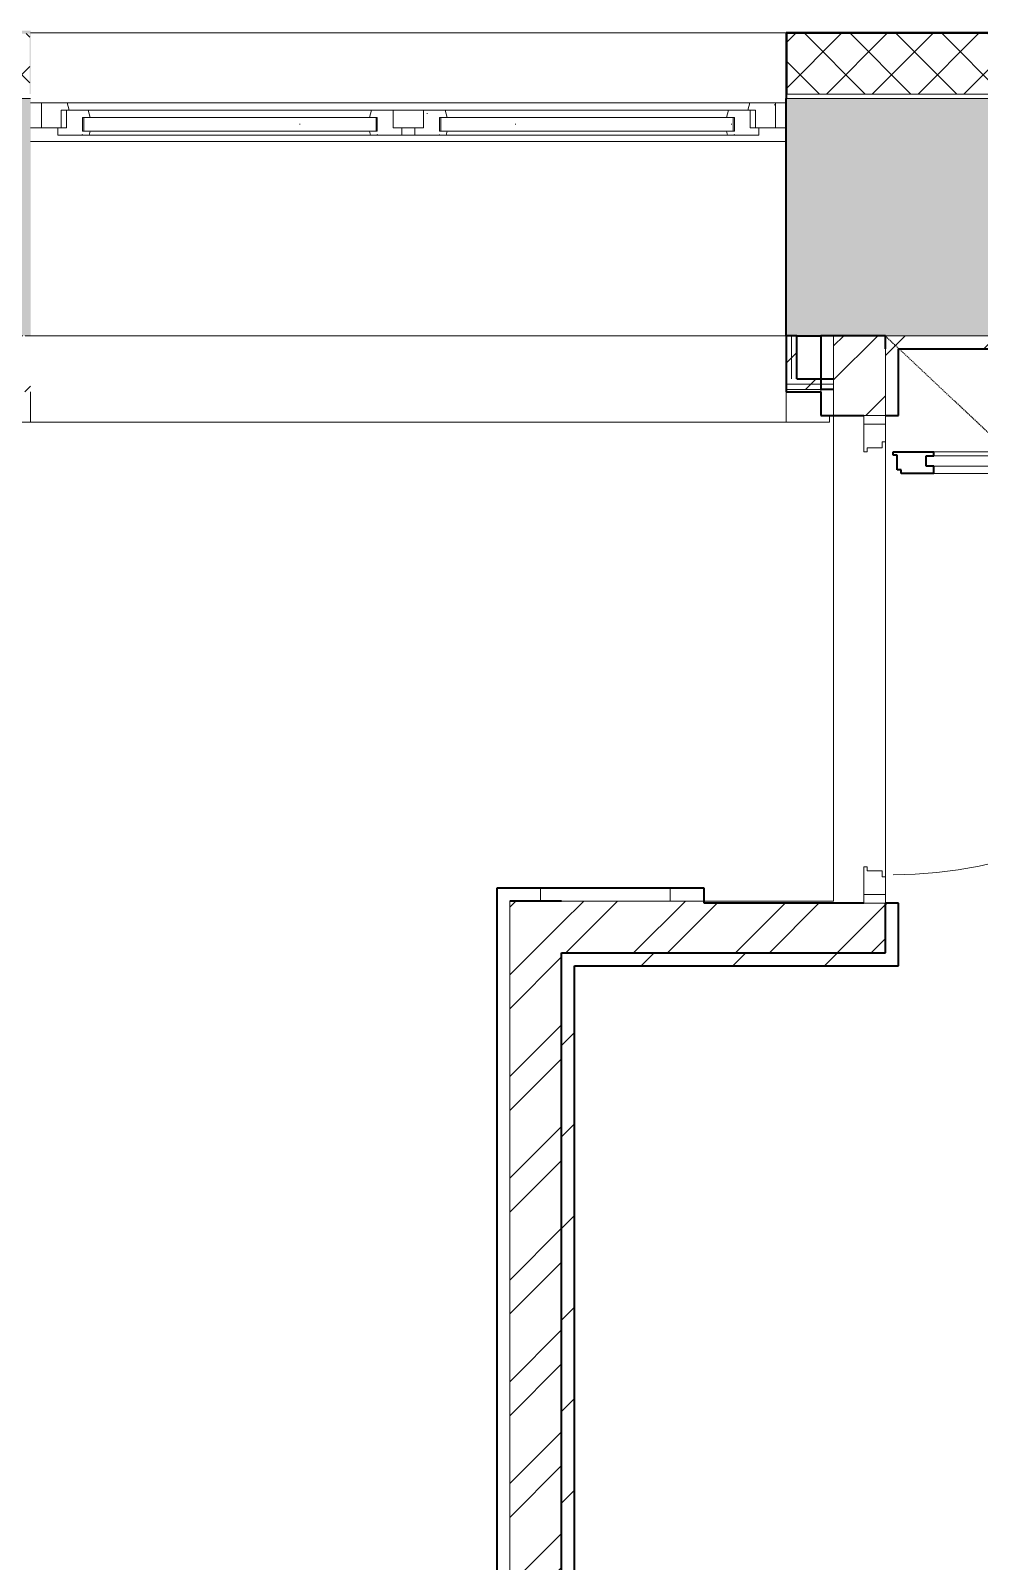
# Model space of a CAD drawing. Header units: millimetres. Extents: x -215207 to 92095, y -30385 to 123050.
# Drawn here: x 61219 to 63417, y 23920 to 27467 of the extents above; entities that cross this region are included whole.
import ezdxf

# ---------------------------------------------------------------- set-up
doc = ezdxf.new("R2010")
doc.units = ezdxf.units.MM
doc.linetypes.add('ADSK_Линия сетки', pattern=[25, 20, -2.5, 0, -2.5])
doc.linetypes.add('ADSK_Сверху', pattern=[4.5, 3, -1.5])
for name, color, linetype, lineweight in [('_ Окна', 7, 'Continuous', 9), ('Двери', 7, 'Continuous', 9), ('Линии', 7, 'Continuous', 9), ('Ограждение', 7, 'Continuous', 9), ('Окна', 7, 'Continuous', 9), ('Оси', 7, 'Continuous', 9), ('Стены внутренние', 7, 'Continuous', 20), ('Стены наружные', 7, 'Continuous', 20), ('Стены штриховка', 7, 'Continuous', 9)]:
    doc.layers.add(name, color=color, linetype=linetype, lineweight=lineweight)
doc.layers.add('Двери открывание', color=7, linetype='Continuous', lineweight=9, true_color=0xc0c0c0)
pattern_1 = [(0, (-19759, -27000.27), (500, 500), [1.676, -498.324]), (0, (-19989, -26980.27), (500, 500), [1.676, -498.324]), (0, (-19984, -26900.27), (500, 500), [5, -495]), (0, (-19859, -26920.27), (500, 500), [1.676, -498.324]), (0, (-19629, -26850.27), (500, 500), [1.676, -498.324]), (0, (-19934, -26785.27), (500, 500), [1.676, -498.324]), (0, (-20039, -26770.27), (500, 500), [1.676, -498.324]), (0, (-19934, -26855.27), (500, 500), [1.676, -498.324]), (0, (-19879, -26825.27), (500, 500), [1.676, -498.324]), (0, (-19924, -27010.27), (500, 500), [1.676, -498.324]), (0, (-19844, -26980.27), (500, 500), [1.676, -498.324]), (0, (-19749, -26770.27), (500, 500), [1.676, -498.324]), (0, (-19669, -26715.27), (500, 500), [1.676, -498.324]), (0, (-19924, -26635.27), (500, 500), [1.676, -498.324]), (0, (-19864, -26725.27), (500, 500), [1.676, -498.324]), (0, (-19734, -26655.27), (500, 500), [1.676, -498.324]), (0, (-19679, -26940.27), (500, 500), [5, -495]), (0, (-19659, -26875.27), (500, 500), [1.676, -498.324]), (0, (-19744, -26925.27), (500, 500), [1.676, -498.324]), (0, (-19619, -26655.27), (500, 500), [1.676, -498.324]), (0, (-19694, -26795.27), (500, 500), [1.676, -498.324]), (0, (-19719, -26860.27), (500, 500), [1.676, -498.324]), (0, (-19789, -26895.27), (500, 500), [1.676, -498.324]), (0, (-19909, -26700.27), (500, 500), [1.676, -498.324]), (0, (-19969, -26710.27), (500, 500), [1.676, -498.324]), (0, (-20054, -26625.27), (500, 500), [1.676, -498.324]), (0, (-19799, -26630.27), (500, 500), [1.676, -498.324]), (0, (-19814, -26710.27), (500, 500), [1.676, -498.324]), (0, (-19799, -26800.27), (500, 500), [1.676, -498.324]), (0, (-19999, -26855.27), (500, 500), [1.676, -498.324]), (0, (-20044, -26925.27), (500, 500), [1.676, -498.324]), (0, (-20054, -27000.27), (500, 500), [1.676, -498.324]), (0, (-19659, -26750.27), (500, 500), [1.676, -498.324]), (0, (-19619, -26590.27), (500, 500), [1.676, -498.324]), (0, (-19729, -26575.27), (500, 500), [1.676, -498.324]), (0, (-19789, -26600.27), (500, 500), [1.676, -498.324]), (0, (-19974, -26585.27), (500, 500), [1.676, -498.324]), (0, (-20059, -26705.27), (500, 500), [1.676, -498.324]), (0, (-19994, -26660.27), (500, 500), [1.676, -498.324]), (45, (-19934.02, -26920.27), (0, 500.001), [7.071, -700.035]), (26.565, (-19929.02, -26915.27), (500, 499.9996), [11.18, -1106.853]), (26.565, (-19919.02, -26910.27), (500, 499.9996), [11.18, -1106.853]), (0, (-19909, -26905.27), (500, 500), [10, -490]), (296.565, (-19899.02, -26905.27), (499.9996, -500), [11.18, -1106.853]), (270, (-19894, -26915.27), (500, -500), [5, -495]), (213.69, (-19894.02, -26920.27), (-500.0004, -499.99923), [18.028, -1784.748]), (225, (-19909.02, -26930.27), (-0.0007, -500), [7.071, -700.036]), (153.435, (-19914.02, -26935.27), (-499.9996, -0.0009), [11.18, -1106.853]), (135, (-19924.02, -26930.27), (-500.001, 6e-14), [7.071, -700.036]), (135, (-19929.02, -26925.27), (-500.001, 6e-14), [7.071, -700.036]), (270, (-19689, -26970.27), (500, -500), [10, -490]), (45, (-19719.02, -26980.27), (0, 500.001), [7.071, -700.035]), (225, (-19689.02, -26985.27), (-0.0007, -500), [14.142, -692.965]), (180, (-19709, -27000.27), (-500, -500), [10, -490]), (90, (-19724, -26995.27), (-500, 500), [5, -495]), (135, (-19719.02, -27000.27), (-500.001, 6e-14), [7.071, -700.036]), (63.435, (-19724.02, -26990.27), (-0.0009, 499.9996), [11.18, -1106.853]), (206.565, (-19699.02, -26995.27), (-500.0009, -500), [11.18, -1106.853]), (270, (-19689, -26980.27), (500, -500), [5, -495]), (0, (-19699, -26970.27), (500, 500), [10, -490]), (18.435, (-19714.02, -26975.27), (999.99934, 500.00095), [15.812, -1565.328]), (296.565, (-19729.02, -26670.27), (499.9996, -500), [11.18, -1106.853]), (45, (-19759.02, -26680.27), (0, 500.001), [7.071, -700.035]), (225, (-19729.02, -26685.27), (-0.0007, -500), [14.142, -692.965]), (153.435, (-19749.02, -26700.27), (-499.9996, -0.0009), [11.18, -1106.853]), (90, (-19764, -26695.27), (-500, 500), [5, -495]), (180, (-19759, -26695.27), (-500, -500), [5, -495]), (63.435, (-19764.02, -26690.27), (-0.0009, 499.9996), [11.18, -1106.853]), (206.565, (-19739.02, -26695.27), (-500.0009, -500), [11.18, -1106.853]), (225, (-19724.02, -26680.27), (-0.0007, -500), [7.071, -700.036]), (0, (-19739, -26670.27), (500, 500), [10, -490]), (18.435, (-19754.02, -26675.27), (999.99934, 500.00095), [15.812, -1565.328]), (315, (-19959.02, -26595.27), (499.9994, 0), [7.071, -700.035]), (45, (-19984.02, -26605.27), (0, 500.001), [7.071, -700.035]), (225, (-19954.02, -26610.27), (-0.0007, -500), [14.142, -692.965]), (180, (-19974, -26620.27), (-500, -500), [10, -490]), (90, (-19989, -26615.27), (-500, 500), [5, -495]), (135, (-19984.02, -26620.27), (-500.001, 6e-14), [7.071, -700.036]), (45, (-19989.02, -26610.27), (0, 500.001), [7.071, -700.035]), (180, (-19964, -26620.27), (-500, -500), [10, -490]), (270, (-19954, -26600.27), (500, -500), [10, -490]), (0, (-19969, -26595.27), (500, 500), [10, -490]), (26.565, (-19979.02, -26600.27), (500, 499.9996), [11.18, -1106.853])]
pattern_2 = [(0, (-19759, -27000.27), (500, 500), [1.676, -498.324]), (0, (-19989, -26980.27), (500, 500), [1.676, -498.324]), (0, (-19984, -26900.27), (500, 500), [5, -495]), (0, (-19859, -26920.27), (500, 500), [1.676, -498.324]), (0, (-19629, -26850.27), (500, 500), [1.676, -498.324]), (0, (-19934, -26785.27), (500, 500), [1.676, -498.324]), (0, (-20039, -26770.27), (500, 500), [1.676, -498.324]), (0, (-19934, -26855.27), (500, 500), [1.676, -498.324]), (0, (-19879, -26825.27), (500, 500), [1.676, -498.324]), (0, (-19924, -27010.27), (500, 500), [1.676, -498.324]), (0, (-19844, -26980.27), (500, 500), [1.676, -498.324]), (0, (-19749, -26770.27), (500, 500), [1.676, -498.324]), (0, (-19669, -26715.27), (500, 500), [1.676, -498.324]), (0, (-19924, -26635.27), (500, 500), [1.676, -498.324]), (0, (-19864, -26725.27), (500, 500), [1.676, -498.324]), (0, (-19734, -26655.27), (500, 500), [1.676, -498.324]), (0, (-19679, -26940.27), (500, 500), [5, -495]), (0, (-19659, -26875.27), (500, 500), [1.676, -498.324]), (0, (-19744, -26925.27), (500, 500), [1.676, -498.324]), (0, (-19619, -26655.27), (500, 500), [1.676, -498.324]), (0, (-19694, -26795.27), (500, 500), [1.676, -498.324]), (0, (-19719, -26860.27), (500, 500), [1.676, -498.324]), (0, (-19789, -26895.27), (500, 500), [1.676, -498.324]), (0, (-19909, -26700.27), (500, 500), [1.676, -498.324]), (0, (-19969, -26710.27), (500, 500), [1.676, -498.324]), (0, (-20054, -26625.27), (500, 500), [1.676, -498.324]), (0, (-19799, -26630.27), (500, 500), [1.676, -498.324]), (0, (-19814, -26710.27), (500, 500), [1.676, -498.324]), (0, (-19799, -26800.27), (500, 500), [1.676, -498.324]), (0, (-19999, -26855.27), (500, 500), [1.676, -498.324]), (0, (-20044, -26925.27), (500, 500), [1.676, -498.324]), (0, (-20054, -27000.27), (500, 500), [1.676, -498.324]), (0, (-19659, -26750.27), (500, 500), [1.676, -498.324]), (0, (-19619, -26590.27), (500, 500), [1.676, -498.324]), (0, (-19729, -26575.27), (500, 500), [1.676, -498.324]), (0, (-19789, -26600.27), (500, 500), [1.676, -498.324]), (0, (-19974, -26585.27), (500, 500), [1.676, -498.324]), (0, (-20059, -26705.27), (500, 500), [1.676, -498.324]), (0, (-19994, -26660.27), (500, 500), [1.676, -498.324]), (45, (-19934.02, -26920.27), (0, 500.001), [7.071, -700.035]), (26.565, (-19929.02, -26915.27), (500.0009, 500), [11.18, -1106.853]), (26.565, (-19919.02, -26910.27), (500, 499.9996), [11.18, -1106.853]), (0, (-19909, -26905.27), (500, 500), [10, -490]), (296.565, (-19899.02, -26905.27), (499.9996, -500), [11.18, -1106.853]), (270, (-19894, -26915.27), (500, -500), [5, -495]), (213.69, (-19894.02, -26920.27), (-500.0004, -499.99923), [18.028, -1784.748]), (225, (-19909.02, -26930.27), (6e-14, -500.001), [7.071, -700.035]), (153.435, (-19914.02, -26935.27), (-499.9996, -0.0009), [11.18, -1106.853]), (135, (-19924.02, -26930.27), (-500.001, 6e-14), [7.071, -700.036]), (135, (-19929.02, -26925.27), (-499.9994, 6e-14), [7.071, -700.035]), (270, (-19689, -26970.27), (500, -500), [10, -490]), (45, (-19719.02, -26980.27), (0.0007, 500), [7.071, -700.036]), (225, (-19689.02, -26985.27), (6e-14, -500.001), [14.142, -692.965]), (180, (-19709, -27000.27), (-500, -500), [10, -490]), (90, (-19724, -26995.27), (-500, 500), [5, -495]), (135, (-19719.02, -27000.27), (-499.9994, 6e-14), [7.071, -700.035]), (63.435, (-19724.02, -26990.27), (-0.0009, 499.9996), [11.18, -1106.853]), (206.565, (-19699.02, -26995.27), (-500, -499.9996), [11.18, -1106.853]), (270, (-19689, -26980.27), (500, -500), [5, -495]), (0, (-19699, -26970.27), (500, 500), [10, -490]), (18.435, (-19714.02, -26975.27), (999.99934, 500.00095), [15.812, -1565.328]), (296.565, (-19729.02, -26670.27), (499.9996, -500), [11.18, -1106.853]), (45, (-19759.02, -26680.27), (0.0007, 500), [7.071, -700.036]), (225, (-19729.02, -26685.27), (-0.0007, -500), [14.142, -692.965]), (153.435, (-19749.02, -26700.27), (-499.9996, -0.0009), [11.18, -1106.853]), (90, (-19764, -26695.27), (-500, 500), [5, -495]), (180, (-19759, -26695.27), (-500, -500), [5, -495]), (63.435, (-19764.02, -26690.27), (-0.0009, 499.9996), [11.18, -1106.853]), (206.565, (-19739.02, -26695.27), (-500, -499.9996), [11.18, -1106.853]), (225, (-19724.02, -26680.27), (-0.0007, -500), [7.071, -700.036]), (0, (-19739, -26670.27), (500, 500), [10, -490]), (18.435, (-19754.02, -26675.27), (999.99934, 500.00095), [15.812, -1565.328]), (315, (-19959.02, -26595.27), (499.9994, 0), [7.071, -700.035]), (45, (-19984.02, -26605.27), (0, 500.001), [7.071, -700.035]), (225, (-19954.02, -26610.27), (-0.0007, -500), [14.142, -692.965]), (180, (-19974, -26620.27), (-500, -500), [10, -490]), (90, (-19989, -26615.27), (-500, 500), [5, -495]), (135, (-19984.02, -26620.27), (-500.001, 6e-14), [7.071, -700.036]), (45, (-19989.02, -26610.27), (0, 500.001), [7.071, -700.035]), (180, (-19964, -26620.27), (-500, -500), [10, -490]), (270, (-19954, -26600.27), (500, -500), [10, -490]), (0, (-19969, -26595.27), (500, 500), [10, -490]), (26.565, (-19979.02, -26600.27), (500, 499.9996), [11.18, -1106.853])]
pattern_3 = [(0, (42000, 8e-11), (203.2, 50.8), [16.764, -135.636, 16.764, -135.636, -812.8]), (0, (42000, 8e-11), (203.2, 50.8), [-304.8, 16.764, -288.036, 16.764, -135.636, -355.6]), (0, (42000, 8e-11), (203.2, 50.8), [-762, 16.764, -84.836, 16.764, -237.236]), (120, (42076.2, 25.4), (-145.59409, 150.57636), [16.764, -135.636, 16.764, -135.636, -812.8]), (120, (42076.2, 25.4), (-145.59409, 150.57636), [-304.8, 16.764, -288.036, 16.764, -135.636, -355.6]), (120, (42076.2, 25.4), (-145.59409, 150.57636), [-762, 16.764, -84.836, 16.764, -237.236]), (240, (42101.6, 127), (-57.60591, -201.37636), [16.764, -135.636, 16.764, -135.636, -812.8]), (240, (42101.6, 127), (-57.60591, -201.37636), [-304.8, 16.764, -288.036, 16.764, -135.636, -355.6]), (240, (42101.6, 127), (-57.60591, -201.37636), [-762, 16.764, -84.836, 16.764, -237.236])]
pattern_4 = [(45, (42000, 8e-11), (-117.8655, 117.8655), []), (45, (42078.58, 8e-11), (-117.8655, 117.8655), [])]
pattern_5 = [(45, (42000, 8e-11), (-106.066, 106.066), [])]
pattern_6 = [(45, (42000, 8e-11), (-53.03301, 53.03301), [])]

# ---------------------------------------------------------------- blocks, each defined once
blk = doc.blocks.new('BIMLIB_Окно_Двустворчатое_VEKA_СФрамугойСнизу_ГОСТ30674_без линий - Ж_ОК-5_2220х1750-V1-План 1 этажа _Пищеблок_ - Привязка мокрых точек')
at = {"layer": 'Окна', "true_color": 0xc0c0c0}
h = blk.add_hatch(dxfattribs=at)
h.set_pattern_fill('FP_5', color=9, style=0, pattern_type=2)
h.set_pattern_definition([(0, (-19759, -27000.27), (500, 500), [1.676, -498.324]), (0, (-19989, -26980.27), (500, 500), [1.676, -498.324]), (0, (-19984, -26900.27), (500, 500), [5, -495]), (0, (-19859, -26920.27), (500, 500), [1.676, -498.324]), (0, (-19629, -26850.27), (500, 500), [1.676, -498.324]), (0, (-19934, -26785.27), (500, 500), [1.676, -498.324]), (0, (-20039, -26770.27), (500, 500), [1.676, -498.324]), (0, (-19934, -26855.27), (500, 500), [1.676, -498.324]), (0, (-19879, -26825.27), (500, 500), [1.676, -498.324]), (0, (-19924, -27010.27), (500, 500), [1.676, -498.324]), (0, (-19844, -26980.27), (500, 500), [1.676, -498.324]), (0, (-19749, -26770.27), (500, 500), [1.676, -498.324]), (0, (-19669, -26715.27), (500, 500), [1.676, -498.324]), (0, (-19924, -26635.27), (500, 500), [1.676, -498.324]), (0, (-19864, -26725.27), (500, 500), [1.676, -498.324]), (0, (-19734, -26655.27), (500, 500), [1.676, -498.324]), (0, (-19679, -26940.27), (500, 500), [5, -495]), (0, (-19659, -26875.27), (500, 500), [1.676, -498.324]), (0, (-19744, -26925.27), (500, 500), [1.676, -498.324]), (0, (-19619, -26655.27), (500, 500), [1.676, -498.324]), (0, (-19694, -26795.27), (500, 500), [1.676, -498.324]), (0, (-19719, -26860.27), (500, 500), [1.676, -498.324]), (0, (-19789, -26895.27), (500, 500), [1.676, -498.324]), (0, (-19909, -26700.27), (500, 500), [1.676, -498.324]), (0, (-19969, -26710.27), (500, 500), [1.676, -498.324]), (0, (-20054, -26625.27), (500, 500), [1.676, -498.324]), (0, (-19799, -26630.27), (500, 500), [1.676, -498.324]), (0, (-19814, -26710.27), (500, 500), [1.676, -498.324]), (0, (-19799, -26800.27), (500, 500), [1.676, -498.324]), (0, (-19999, -26855.27), (500, 500), [1.676, -498.324]), (0, (-20044, -26925.27), (500, 500), [1.676, -498.324]), (0, (-20054, -27000.27), (500, 500), [1.676, -498.324]), (0, (-19659, -26750.27), (500, 500), [1.676, -498.324]), (0, (-19619, -26590.27), (500, 500), [1.676, -498.324]), (0, (-19729, -26575.27), (500, 500), [1.676, -498.324]), (0, (-19789, -26600.27), (500, 500), [1.676, -498.324]), (0, (-19974, -26585.27), (500, 500), [1.676, -498.324]), (0, (-20059, -26705.27), (500, 500), [1.676, -498.324]), (0, (-19994, -26660.27), (500, 500), [1.676, -498.324]), (45, (-19934.02, -26920.27), (0, 500.001), [7.071, -700.035]), (26.565, (-19929.02, -26915.27), (500, 499.9996), [11.18, -1106.853]), (26.565, (-19919.02, -26910.27), (500, 499.9996), [11.18, -1106.853]), (0, (-19909, -26905.27), (500, 500), [10, -490]), (296.565, (-19899.02, -26905.27), (499.9996, -500), [11.18, -1106.853]), (270, (-19894, -26915.27), (500, -500), [5, -495]), (213.69, (-19894.02, -26920.27), (-500.0004, -499.99923), [18.028, -1784.748]), (225, (-19909.02, -26930.27), (-0.0007, -500), [7.071, -700.036]), (153.435, (-19914.02, -26935.27), (-499.9996, -0.0009), [11.18, -1106.853]), (135, (-19924.02, -26930.27), (-500.001, 6e-14), [7.071, -700.036]), (135, (-19929.02, -26925.27), (-500.001, 6e-14), [7.071, -700.036]), (270, (-19689, -26970.27), (500, -500), [10, -490]), (45, (-19719.02, -26980.27), (0, 500.001), [7.071, -700.036]), (225, (-19689.02, -26985.27), (6e-14, -500.001), [14.142, -692.965]), (180, (-19709, -27000.27), (-500, -500), [10, -490]), (90, (-19724, -26995.27), (-500, 500), [5, -495]), (135, (-19719.02, -27000.27), (-500.001, 6e-14), [7.071, -700.036]), (63.435, (-19724.02, -26990.27), (-0.0009, 499.9996), [11.18, -1106.853]), (206.565, (-19699.02, -26995.27), (-500.0009, -500), [11.18, -1106.853]), (270, (-19689, -26980.27), (500, -500), [5, -495]), (0, (-19699, -26970.27), (500, 500), [10, -490]), (18.435, (-19714.02, -26975.27), (999.99934, 500.00095), [15.812, -1565.328]), (296.565, (-19729.02, -26670.27), (499.9996, -500), [11.18, -1106.853]), (45, (-19759.02, -26680.27), (0, 500.001), [7.071, -700.035]), (225, (-19729.02, -26685.27), (-0.0007, -500), [14.142, -692.965]), (153.435, (-19749.02, -26700.27), (-499.9996, -0.0009), [11.18, -1106.853]), (90, (-19764, -26695.27), (-500, 500), [5, -495]), (180, (-19759, -26695.27), (-500, -500), [5, -495]), (63.435, (-19764.02, -26690.27), (-0.0009, 499.9996), [11.18, -1106.853]), (206.565, (-19739.02, -26695.27), (-500.0009, -500), [11.18, -1106.853]), (225, (-19724.02, -26680.27), (-0.0007, -500), [7.071, -700.036]), (0, (-19739, -26670.27), (500, 500), [10, -490]), (18.435, (-19754.02, -26675.27), (999.99934, 500.00095), [15.812, -1565.328]), (315, (-19959.02, -26595.27), (499.9994, 0), [7.071, -700.035]), (45, (-19984.02, -26605.27), (0, 500.001), [7.071, -700.035]), (225, (-19954.02, -26610.27), (-0.0007, -500), [14.142, -692.965]), (180, (-19974, -26620.27), (-500, -500), [10, -490]), (90, (-19989, -26615.27), (-500, 500), [5, -495]), (135, (-19984.02, -26620.27), (-500.001, 6e-14), [7.071, -700.036]), (45, (-19989.02, -26610.27), (0, 500.001), [7.071, -700.035]), (180, (-19964, -26620.27), (-500, -500), [10, -490]), (270, (-19954, -26600.27), (500, -500), [10, -490]), (0, (-19969, -26595.27), (500, 500), [10, -490]), (26.565, (-19979.02, -26600.27), (500, 499.9996), [11.18, -1106.853])])
h.paths.add_polyline_path([(850, 207), (850, 265), (790.6, 265), (786, 248), (804, 248), (804, 207), (812, 207)])
h.paths.add_polyline_path([(-812, 207), (-804, 207), (-804, 248), (-786, 248), (-790.6, 265), (-850, 265), (-850, 207)])
h = blk.add_hatch(dxfattribs=at)
h.set_pattern_fill('FP_4', color=9, style=0, pattern_type=2)
h.set_pattern_definition(pattern_2)
h.paths.add_polyline_path([(-87.6, 190), (-73, 190), (-72, 191), (-71, 190), (-15, 190), (-15, 207), (-35, 207), (-35, 248), (-85.4, 248), (-90, 231), (-72, 231), (-72, 199), (-90, 199)])
h.paths.add_polyline_path([(-739.4, 190), (-737, 199), (-755, 199), (-755, 231), (-737, 231), (-741.6, 248), (-792, 248), (-792, 207), (-812, 207), (-812, 190), (-756, 190), (-755, 191), (-754, 190)])
h = blk.add_hatch(dxfattribs=at)
h.set_pattern_fill('FP_4', color=9, style=0, pattern_type=2)
h.set_pattern_definition(pattern_2)
h.paths.add_polyline_path([(-75, 199), (-75, 231), (-752, 231), (-752, 199), (-458.3, 199)])
h = blk.add_hatch(dxfattribs=at)
h.set_pattern_fill('FP_3', color=9, style=0, pattern_type=2)
h.set_pattern_definition(pattern_1)
h.paths.add_polyline_path([(739.4, 190), (754, 190), (755, 191), (756, 190), (812, 190), (812, 207), (792, 207), (792, 248), (741.6, 248), (737, 231), (755, 231), (755, 199), (737, 199)])
h.paths.add_polyline_path([(71, 190), (72, 191), (73, 190), (87.6, 190), (90, 199), (72, 199), (72, 231), (90, 231), (85.4, 248), (35, 248), (35, 207), (15, 207), (15, 190)])
h = blk.add_hatch(dxfattribs=at)
h.set_pattern_fill('FP_3', color=9, style=0, pattern_type=2)
h.set_pattern_definition(pattern_1)
h.paths.add_polyline_path([(752, 199), (752, 231), (75, 231), (75, 199), (494.7, 199)])
at = {"layer": '_ Окна'}
for p, q in [((-850, 265), (-875, 265)), ((-850, 207), (-850, 265)), ((875, 265), (850, 265)), ((850, 265), (850, 207)), ((-752, 231), (-755, 231)), ((-755, 231), (-755, 199)), ((-75, 231), (-752, 231)), ((-752, 231), (-752, 199)), ((-752, 199), (-752, 231)), ((-75, 199), (-75, 231)), ((-75, 231), (-75, 199)), ((-72, 231), (-75, 231)), ((-72, 199), (-72, 231)), ((75, 231), (72, 231)), ((72, 231), (72, 199)), ((752, 231), (75, 231)), ((75, 231), (75, 199)), ((75, 199), (75, 231)), ((752, 199), (752, 231)), ((752, 231), (752, 199)), ((755, 231), (752, 231)), ((755, 199), (755, 231)), ((-875, 207), (-850, 207)), ((-755, 199), (-752, 199)), ((-752, 199), (-75, 199)), ((-75, 199), (-72, 199)), ((72, 199), (75, 199)), ((75, 199), (752, 199)), ((752, 199), (755, 199)), ((850, 207), (875, 207))]:
    blk.add_line(p, q, dxfattribs=at)
at = {"layer": '_ Окна', "lineweight": 20}
for p, q in [((-790.6, 265), (-850, 265)), ((-850, 265), (-850, 207)), ((-786, 248), (-790.6, 265)), ((790.6, 265), (786, 248)), ((850, 265), (790.6, 265)), ((850, 207), (850, 265)), ((-804, 207), (-804, 248)), ((-804, 248), (-792, 248)), ((-792, 248), (-792, 207)), ((-741.6, 248), (-792, 248)), ((-755, 199), (-755, 231)), ((-755, 231), (-737, 231)), ((-737, 231), (-741.6, 248)), ((-85.4, 248), (-90, 231)), ((-90, 231), (-72, 231)), ((-35, 248), (-85.4, 248)), ((-72, 231), (-72, 199)), ((-35, 207), (-35, 248)), ((35, 248), (35, 207)), ((85.4, 248), (35, 248)), ((72, 199), (72, 231)), ((72, 231), (90, 231)), ((90, 231), (85.4, 248)), ((741.6, 248), (737, 231)), ((737, 231), (755, 231)), ((792, 248), (741.6, 248)), ((755, 231), (755, 199)), ((792, 207), (792, 248)), ((792, 248), (804, 248)), ((804, 248), (804, 207)), ((-850, 207), (-812, 207)), ((-792, 207), (-812, 207)), ((-812, 207), (-812, 190)), ((-812, 190), (-756, 190)), ((-756, 190), (-755, 191)), ((-737, 199), (-755, 199)), ((-755, 191), (-754, 190)), ((-754, 190), (-739.4, 190)), ((-739.4, 190), (-737, 199)), ((-72, 199), (-90, 199)), ((-90, 199), (-87.6, 190)), ((-87.6, 190), (-73, 190)), ((-73, 190), (-72, 191)), ((-72, 191), (-71, 190)), ((-71, 190), (-15, 190)), ((-15, 207), (-35, 207)), ((-15, 190), (-15, 207)), ((35, 207), (15, 207)), ((15, 207), (15, 190)), ((15, 190), (71, 190)), ((71, 190), (72, 191)), ((90, 199), (72, 199)), ((72, 191), (73, 190)), ((73, 190), (87.6, 190)), ((87.6, 190), (90, 199)), ((755, 199), (737, 199)), ((737, 199), (739.4, 190)), ((739.4, 190), (754, 190)), ((754, 190), (755, 191)), ((755, 191), (756, 190)), ((756, 190), (812, 190)), ((812, 207), (792, 207)), ((812, 190), (812, 207)), ((812, 207), (850, 207))]:
    blk.add_line(p, q, dxfattribs=at)
at = {"layer": 'Окна'}
for p, q in [((790.6, 265), (-790.6, 265)), ((-85.4, 248), (-741.6, 248)), ((-35, 248), (35, 248)), ((741.6, 248), (85.4, 248)), ((-756, 190), (-754, 190)), ((-739.4, 190), (-87.6, 190)), ((-73, 190), (-71, 190)), ((-15, 207), (15, 207)), ((15, 190), (-15, 190)), ((71, 190), (73, 190)), ((87.6, 190), (739.4, 190)), ((754, 190), (756, 190))]:
    blk.add_line(p, q, dxfattribs=at)
blk = doc.blocks.new('Дверь_Alumark_однопольная_S50 - Дв-7_3__1_2200х1130 Пр-7573470-План 1 этажа _Пищеблок_ - Привязка мокрых точек')
at = {"layer": 'Двери', "lineweight": 35}
for p, q in [((-356, 1076), (-348, 1076)), ((-356, 982), (-356, 1076)), ((-348, 1076), (-348, 1067)), ((-348, 1067), (-314, 1067)), ((-314, 1067), (-314, 1058)), ((-314, 1058), (-306, 1058)), ((-306, 1058), (-306, 982)), ((-347, 1000), (-347, 982)), ((-323, 1000), (-347, 1000)), ((-323, 982), (-323, 1000)), ((-347, 982), (-356, 982)), ((-306, 982), (-323, 982)), ((-356, 78), (-356, 172)), ((-347, 172), (-356, 172)), ((-347, 154), (-347, 172)), ((-323, 154), (-347, 154)), ((-323, 172), (-323, 154)), ((-306, 172), (-323, 172)), ((-306, 172), (-306, 96)), ((-348, 78), (-356, 78)), ((-348, 87), (-348, 78)), ((-314, 87), (-348, 87)), ((-314, 96), (-314, 87)), ((-306, 96), (-314, 96))]:
    blk.add_line(p, q, dxfattribs=at)
at = {"layer": 'Двери'}
for p, q in [((-347, 1000), (-347, 154)), ((-323, 1000), (-347, 1000)), ((-323, 154), (-323, 1000)), ((-356, 172), (-356, 982)), ((-306, 982), (-306, 172)), ((-347, 154), (-323, 154)), ((-440, 60), (-420, 60)), ((-440, 10), (-440, 60)), ((-420, 60), (-420, 10)), ((-420, 60), (-379, 60)), ((-420, 10), (-420, 60)), ((-379, 60), (-379, 52)), ((-379, 52), (-365, 52)), ((-365, 52), (-365, 18)), ((615, 52), (629, 52)), ((615, 18), (615, 52)), ((629, 52), (629, 60)), ((629, 60), (670, 60)), ((670, 60), (690, 60)), ((670, 10), (670, 60)), ((670, 60), (670, 10)), ((690, 60), (690, 10)), ((-420, 10), (-440, 10)), ((-356, 10), (-420, 10)), ((-365, 18), (-356, 18)), ((-356, 18), (-356, 10)), ((606, 18), (615, 18)), ((606, 10), (606, 18)), ((670, 10), (606, 10)), ((690, 10), (670, 10))]:
    blk.add_line(p, q, dxfattribs=at)
at = {"layer": 'Двери открывание'}
blk.add_arc((-374, 78), 998, 0, 88.9666, dxfattribs=at)
blk = doc.blocks.new('Ограждение - Ограждение-4427602-План 1 этажа _Пищеблок_ - Привязка мокрых точек')
at = {"layer": 'Ограждение'}
for p, q in [((20969, 26760.3), (19219, 26760.3)), ((21069, 26575.3), (21069, 26560.3)), ((21069, 26560.3), (15928.7, 26560.3))]:
    blk.add_line(p, q, dxfattribs=at)
blk = doc.blocks.new('Ограждение - Ограждение-6671668-План 1 этажа _Пищеблок_ - Привязка мокрых точек')
at = {"layer": 'Ограждение'}
for p, q in [((20969, 27210.3), (19219, 27210.3)), ((19219, 26560.3), (19219, 26630.3)), ((20969, 26630.3), (20969, 26560.3)), ((20969, 26560.3), (19219, 26560.3))]:
    blk.add_line(p, q, dxfattribs=at)

msp = doc.modelspace()

# ---------------------------------------------------------------- hatches: boundary and pattern name
at = {"layer": 'Стены внутренние', "lineweight": 9}
h = msp.add_hatch(dxfattribs=at)
h.set_pattern_fill('FP_15', color=256, style=0, pattern_type=2)
h.set_pattern_definition(pattern_3)
h.paths.add_polyline_path([(63972, 27320.3), (63974, 27320.3), (63974, 27462.3), (62969, 27462.3), (62969, 27320.3), (62971, 27320.3), (62971, 27460.3), (63972, 27460.3)])
h.paths.add_polyline_path([(61217, 27320.3), (61219, 27320.3), (61219, 27462.3), (60109, 27462.3), (60109, 27320.3), (60111, 27320.3), (60111, 27460.3), (61217, 27460.3)])
h.paths.add_polyline_path([(65726, 27320.3), (65726, 27460.3), (66817, 27460.3), (66817, 27320.3), (66819, 27320.3), (66819, 27462.3), (65724, 27462.3), (65724, 27320.3)])
h.paths.add_polyline_path([(68569, 27320.3), (68571, 27320.3), (68571, 27460.3), (69966, 27460.3), (69966, 27462.3), (68569, 27462.3), (68569, 27460.3)])
h.paths.add_polyline_path([(58357, 27320.3), (58359, 27320.3), (58359, 27462.3), (57928.7, 27462.3), (57928.7, 27460.3), (58357, 27460.3)])
h = msp.add_hatch(dxfattribs=at)
h.set_pattern_fill('FP_16', color=256, style=0, pattern_type=2)
h.set_pattern_definition([(45, (42000, 8e-11), (-53.03301, 53.03301), []), (135, (42000, 8e-11), (-53.03301, -53.03301), [])])
h.paths.add_polyline_path([(69260.2, 27320.3), (69814, 27320.3), (69814, 27460.3), (68571, 27460.3), (68571, 27320.3)])
h.paths.add_polyline_path([(60111, 27320.3), (61217, 27320.3), (61217, 27460.3), (60111, 27460.3)])
h.paths.add_polyline_path([(66401, 27320.3), (66817, 27320.3), (66817, 27460.3), (65726, 27460.3), (65726, 27320.3)])
h.paths.add_polyline_path([(62971, 27320.3), (63972, 27320.3), (63972, 27460.3), (62971, 27460.3)])
h.paths.add_polyline_path([(58357, 27320.3), (58357, 27460.3), (57928.7, 27460.3), (57928.7, 27320.3)])
at = {"layer": 'Стены внутренние', "lineweight": 9, "true_color": 0xc0c0c0}
h = msp.add_hatch(dxfattribs=at)
h.set_pattern_fill('FP_1', color=9, style=0, pattern_type=2)
h.set_pattern_definition([(0, (42335, 35), (500, 500), [1.676, -498.324]), (0, (42105, 55), (500, 500), [1.676, -498.324]), (0, (42110, 135), (500, 500), [5, -495]), (0, (42235, 115), (500, 500), [1.676, -498.324]), (0, (42465, 185), (500, 500), [1.676, -498.324]), (0, (42160, 250), (500, 500), [1.676, -498.324]), (0, (42055, 265), (500, 500), [1.676, -498.324]), (0, (42160, 180), (500, 500), [1.676, -498.324]), (0, (42215, 210), (500, 500), [1.676, -498.324]), (0, (42170, 25), (500, 500), [1.676, -498.324]), (0, (42250, 55), (500, 500), [1.676, -498.324]), (0, (42345, 265), (500, 500), [1.676, -498.324]), (0, (42425, 320), (500, 500), [1.676, -498.324]), (0, (42170, 400), (500, 500), [1.676, -498.324]), (0, (42230, 310), (500, 500), [1.676, -498.324]), (0, (42360, 380), (500, 500), [1.676, -498.324]), (0, (42415, 95), (500, 500), [5, -495]), (0, (42435, 160), (500, 500), [1.676, -498.324]), (0, (42350, 110), (500, 500), [1.676, -498.324]), (0, (42475, 380), (500, 500), [1.676, -498.324]), (0, (42400, 240), (500, 500), [1.676, -498.324]), (0, (42375, 175), (500, 500), [1.676, -498.324]), (0, (42305, 140), (500, 500), [1.676, -498.324]), (0, (42185, 335), (500, 500), [1.676, -498.324]), (0, (42125, 325), (500, 500), [1.676, -498.324]), (0, (42040, 410), (500, 500), [1.676, -498.324]), (0, (42295, 405), (500, 500), [1.676, -498.324]), (0, (42280, 325), (500, 500), [1.676, -498.324]), (0, (42295, 235), (500, 500), [1.676, -498.324]), (0, (42095, 180), (500, 500), [1.676, -498.324]), (0, (42050, 110), (500, 500), [1.676, -498.324]), (0, (42040, 35), (500, 500), [1.676, -498.324]), (0, (42435, 285), (500, 500), [1.676, -498.324]), (0, (42475, 445), (500, 500), [1.676, -498.324]), (0, (42365, 460), (500, 500), [1.676, -498.324]), (0, (42305, 435), (500, 500), [1.676, -498.324]), (0, (42120, 450), (500, 500), [1.676, -498.324]), (0, (42035, 330), (500, 500), [1.676, -498.324]), (0, (42100, 375), (500, 500), [1.676, -498.324]), (45, (42160, 115), (0, 499.9994), [7.071, -700.035]), (26.565, (42165, 120), (500.0009, 500), [11.181, -1106.854]), (26.565, (42175, 125), (500.0009, 500), [11.181, -1106.854]), (0, (42185, 130), (500, 500), [10, -490]), (296.565, (42195, 130), (500, -500.0009), [11.181, -1106.854]), (270, (42200, 120), (500, -500), [5, -495]), (213.69, (42200, 115), (-500.0004, -499.99923), [18.028, -1784.748]), (225, (42185, 105), (6e-14, -499.9994), [7.071, -700.035]), (153.435, (42180, 100), (-500.0005, -0.0004), [11.181, -1106.854]), (135, (42170, 105), (-499.9994, 6e-14), [7.071, -700.035]), (135, (42165, 110), (-499.9994, 6e-14), [7.071, -700.035]), (270, (42405, 65), (500, -500), [10, -490]), (45, (42375, 55), (0, 499.9994), [7.071, -700.035]), (225, (42405, 50), (6e-14, -499.9994), [14.142, -692.964]), (180, (42385, 35), (-500, -500), [10, -490]), (90, (42370, 40), (-500, 500), [5, -495]), (135, (42375, 35), (-499.9994, 6e-14), [7.071, -700.035]), (63.435, (42370, 45), (-0.0004, 500.0005), [11.181, -1106.854]), (206.565, (42395, 40), (-500.0009, -500), [11.181, -1106.854]), (270, (42405, 55), (500, -500), [5, -495]), (0, (42395, 65), (500, 500), [10, -490]), (18.435, (42380, 60), (999.99934, 500.00095), [15.811, -1565.327]), (296.565, (42365, 365), (500, -500.0009), [11.181, -1106.854]), (45, (42335, 355), (0, 499.9994), [7.071, -700.035]), (225, (42365, 350), (6e-14, -499.9994), [14.142, -692.964]), (153.435, (42345, 335), (-500.0005, -0.0004), [11.181, -1106.854]), (90, (42330, 340), (-500, 500), [5, -495]), (180, (42335, 340), (-500, -500), [5, -495]), (63.435, (42330, 345), (-0.0004, 500.0005), [11.181, -1106.854]), (206.565, (42355, 340), (-500.0009, -500), [11.181, -1106.854]), (225, (42370, 355), (6e-14, -499.9994), [7.071, -700.035]), (0, (42355, 365), (500, 500), [10, -490]), (18.435, (42340, 360), (999.99934, 500.00095), [15.811, -1565.327]), (315, (42135, 440), (499.9994, 0), [7.071, -700.035]), (45, (42110, 430), (0, 499.9994), [7.071, -700.035]), (225, (42140, 425), (6e-14, -499.9994), [14.142, -692.964]), (180, (42120, 415), (-500, -500), [10, -490]), (90, (42105, 420), (-500, 500), [5, -495]), (135, (42110, 415), (-499.9994, 6e-14), [7.071, -700.035]), (45, (42105, 425), (0, 499.9994), [7.071, -700.035]), (180, (42130, 415), (-500, -500), [10, -490]), (270, (42140, 435), (500, -500), [10, -490]), (0, (42125, 440), (500, 500), [10, -490]), (26.565, (42115, 435), (500.0009, 500), [11.181, -1106.854])])
h.paths.add_polyline_path([(65929, 26760.3), (66819, 26760.3), (66819, 27310.3), (65724, 27310.3), (65724, 26760.3), (65779, 26760.3)])
h.paths.add_polyline_path([(69264, 26760.3), (69814, 26760.3), (69814, 27310.3), (68569, 27310.3), (68569, 26760.3), (69260.2, 26760.3)])
h.paths.add_polyline_path([(62969, 26760.3), (63974, 26760.3), (63974, 27310.3), (62969, 27310.3), (62969, 26788.4)])
h.paths.add_polyline_path([(61219, 26760.3), (61219, 27310.3), (60109, 27310.3), (60109, 26760.3), (60682.6, 26760.3)])
h.paths.add_polyline_path([(57928.7, 26760.3), (58359, 26760.3), (58359, 27310.3), (57928.7, 27310.3), (57928.7, 26788.4)])
at = {"layer": 'Стены наружные', "lineweight": 9}
h = msp.add_hatch(dxfattribs=at)
h.set_pattern_fill('FP_15', color=256, style=0, pattern_type=2)
h.set_pattern_definition(pattern_3)
h.paths.add_polyline_path([(66401, 27462.3), (66819, 27462.3), (66819, 27467.3), (66269, 27467.3), (66269, 27462.3)])
h.paths.add_polyline_path([(61219, 27462.3), (61219, 27467.3), (60664, 27467.3), (60664, 27462.3), (60682.6, 27462.3)])
h = msp.add_hatch(dxfattribs=at)
h.set_pattern_fill('FP_24', color=256, style=0, pattern_type=2)
h.set_pattern_definition(pattern_6)
h.paths.add_polyline_path([(62981.5, 26660.3), (62981.5, 26760.3), (62969, 26760.3), (62969, 26660.3)])
h = msp.add_hatch(dxfattribs=at)
h.set_pattern_fill('FP_24', color=256, style=0, pattern_type=2)
h.set_pattern_definition(pattern_6)
h.paths.add_polyline_path([(62994, 26660.3), (62994, 26760.3), (62981.5, 26760.3), (62981.5, 26660.3)])
h = msp.add_hatch(dxfattribs=at)
h.set_pattern_fill('FP_13', color=256, style=0, pattern_type=2)
h.set_pattern_definition(pattern_4)
h.paths.add_polyline_path([(63199, 26575.3), (63199, 26760.3), (63079, 26760.3), (63079, 26575.3), (63149, 26575.3)])
h = msp.add_hatch(dxfattribs=at)
h.set_pattern_fill('FP_22', color=256, style=0, pattern_type=2)
h.set_pattern_definition(pattern_5)
h.paths.add_polyline_path([(63199, 26730.3), (63974, 26730.3), (63974, 26760.3), (63199, 26760.3)])
h.paths.add_polyline_path([(65724, 26730.3), (65779, 26730.3), (65779, 26760.3), (65724, 26760.3)])
h = msp.add_hatch(dxfattribs=at)
h.set_pattern_fill('FP_22', color=256, style=0, pattern_type=2)
h.set_pattern_definition(pattern_5)
h.paths.add_polyline_path([(63229, 25330.4), (63229, 25445.3), (63199, 25445.3), (63199, 25330.4)])
h.paths.add_polyline_path([(63229, 26575.3), (63229, 26730.3), (63199, 26730.3), (63199, 26575.3)])
h = msp.add_hatch(dxfattribs=at)
h.set_pattern_fill('FP_24', color=256, style=0, pattern_type=2)
h.set_pattern_definition(pattern_6)
h.paths.add_polyline_path([(63079, 26647.8), (63079, 26660.3), (62969, 26660.3), (62969, 26647.8), (63065.3, 26647.8)])
h.paths.add_polyline_path([(58359, 26647.8), (58359, 26660.3), (57928.7, 26660.3), (57928.7, 26647.8)])
h.paths.add_polyline_path([(60649, 26647.8), (61219, 26647.8), (61219, 26660.3), (60649, 26660.3)])
h.paths.add_polyline_path([(60549, 26647.8), (60549, 26660.3), (60109, 26660.3), (60109, 26647.8)])
h = msp.add_hatch(dxfattribs=at)
h.set_pattern_fill('FP_24', color=256, style=0, pattern_type=2)
h.set_pattern_definition(pattern_6)
h.paths.add_polyline_path([(63065.3, 26635.3), (63079, 26635.3), (63079, 26647.8), (62969, 26647.8), (62969, 26635.3), (63049, 26635.3)])
h.paths.add_polyline_path([(60649, 26635.3), (61219, 26635.3), (61219, 26647.8), (60649, 26647.8)])
h.paths.add_polyline_path([(60109, 26635.3), (60549, 26635.3), (60549, 26647.8), (60109, 26647.8)])
h.paths.add_polyline_path([(57928.7, 26635.3), (58359, 26635.3), (58359, 26647.8), (57928.7, 26647.8), (57928.7, 26642.7)])
h = msp.add_hatch(dxfattribs=at)
h.set_pattern_fill('FP_22', color=256, style=0, pattern_type=2)
h.set_pattern_definition(pattern_5)
h.paths.add_polyline_path([(60549, 26630.3), (60549, 26635.3), (60109, 26635.3), (60109, 26630.3)])
h.paths.add_polyline_path([(63049, 26630.3), (63049, 26635.3), (62969, 26635.3), (62969, 26630.3)])
h.paths.add_polyline_path([(60682.6, 26630.3), (61219, 26630.3), (61219, 26635.3), (60649, 26635.3), (60649, 26630.3)])
h.paths.add_polyline_path([(58359, 26630.3), (58359, 26635.3), (57928.7, 26635.3), (57928.7, 26630.3)])
h = msp.add_hatch(dxfattribs=at)
h.set_pattern_fill('FP_23', color=256, style=0, pattern_type=2)
h.set_pattern_definition([(90, (42000, 8e-11), (-300, 2e-14), [])])
h.paths.add_polyline_path([(62449, 25450.4), (62779, 25450.4), (62779, 25480.4), (62329, 25480.4), (62329, 25450.4)])
h = msp.add_hatch(dxfattribs=at)
h.set_pattern_fill('FP_13', color=256, style=0, pattern_type=2)
h.set_pattern_definition(pattern_4)
h.paths.add_polyline_path([(62350.5, 21255.3), (62449, 21255.3), (62449, 25450.4), (62329, 25450.4), (62329, 21255.3)])
h = msp.add_hatch(dxfattribs=at)
h.set_pattern_fill('FP_13', color=256, style=0, pattern_type=2)
h.set_pattern_definition(pattern_4)
h.paths.add_polyline_path([(62449, 25330.4), (63199, 25330.4), (63199, 25445.3), (62779, 25445.3), (62779, 25450.4), (62449, 25450.4), (62449, 25356.8)])
h = msp.add_hatch(dxfattribs=at)
h.set_pattern_fill('FP_22', color=256, style=0, pattern_type=2)
h.set_pattern_definition(pattern_5)
h.paths.add_polyline_path([(62479, 23860.3), (62479, 25330.4), (62449, 25330.4), (62449, 23860.3)])
h = msp.add_hatch(dxfattribs=at)
h.set_pattern_fill('FP_22', color=256, style=0, pattern_type=2)
h.set_pattern_definition(pattern_5)
h.paths.add_polyline_path([(63229, 25300.4), (63229, 25330.4), (62479, 25330.4), (62479, 25300.4)])

# ---------------------------------------------------------------- linework, layer by layer
at = {"layer": 'Линии', "linetype": 'ADSK_Сверху'}
msp.add_line((66508.5, 23646.2), (63198.9, 26759.6), dxfattribs=at)
at = {"layer": 'Оси', "linetype": 'ADSK_Линия сетки'}
msp.add_line((72421, 26760.3), (57015.2, 26760.3), dxfattribs=at)
at = {"layer": 'Стены внутренние'}
for p, q in [((61219, 27462.3), (62969, 27462.3)), ((61219, 27310.3), (60109, 27310.3)), ((63974, 27310.3), (62969, 27310.3)), ((63199, 26760.3), (63974, 26760.3))]:
    msp.add_line(p, q, dxfattribs=at)
at = {"layer": 'Стены внутренние', "lineweight": 35}
for p, q in [((63974, 27462.3), (62969, 27462.3)), ((62969, 27462.3), (62969, 27320.3)), ((62969, 26760.3), (62969, 27310.3)), ((62994, 26760.3), (63049, 26760.3))]:
    msp.add_line(p, q, dxfattribs=at)
at = {"layer": 'Стены наружные', "lineweight": 35}
for p, q in [((62969, 27320.3), (62969, 27310.3)), ((62969, 26760.3), (62969, 26630.3)), ((62994, 26760.3), (62969, 26760.3)), ((62994, 26660.3), (62994, 26760.3)), ((63199, 26760.3), (63049, 26760.3)), ((63049, 26760.3), (63049, 26635.3)), ((63199, 26730.3), (63199, 26760.3)), ((63229, 26730.3), (63974, 26730.3)), ((63229, 26575.3), (63229, 26730.3)), ((62994, 26660.3), (63079, 26660.3)), ((62969, 26630.3), (63049, 26630.3)), ((63079, 26635.3), (63049, 26635.3)), ((63049, 26630.3), (63049, 26575.3)), ((63049, 26575.3), (63149, 26575.3)), ((63199, 26575.3), (63229, 26575.3)), ((62299, 25480.4), (62299, 21105.3)), ((62779, 25480.4), (62299, 25480.4)), ((62779, 25445.3), (62779, 25480.4)), ((62449, 25450.4), (62329, 25450.4)), ((63149, 25445.3), (62779, 25445.3)), ((63199, 25330.4), (63199, 25445.3)), ((63229, 25445.3), (63199, 25445.3)), ((63229, 25300.4), (63229, 25445.3)), ((62449, 23830.3), (62449, 25330.4)), ((62449, 25330.4), (63199, 25330.4)), ((62479, 23860.3), (62479, 25300.4)), ((62479, 25300.4), (63229, 25300.4))]:
    msp.add_line(p, q, dxfattribs=at)
at = {"layer": 'Стены наружные'}
for p, q in [((63079, 25450.4), (63079, 26575.3)), ((63199, 26514.3), (63199, 25506.3)), ((62779, 25450.4), (63079, 25450.4))]:
    msp.add_line(p, q, dxfattribs=at)
at = {"layer": 'Стены штриховка'}
for p, q in [((62971, 27320.3), (62971, 27460.3)), ((62971, 27460.3), (63972, 27460.3)), ((62969, 27320.3), (63974, 27320.3)), ((62981.5, 26760.3), (62981.5, 26660.3)), ((63079, 26760.3), (63079, 26575.3)), ((63199, 26575.3), (63199, 26730.3)), ((63079, 26647.8), (62969, 26647.8)), ((63049, 26635.3), (62969, 26635.3)), ((63049, 26630.3), (63049, 26635.3)), ((62329, 25450.4), (62329, 21255.3)), ((62779, 25450.4), (62449, 25450.4))]:
    msp.add_line(p, q, dxfattribs=at)

# ---------------------------------------------------------------- block references
at = {"layer": 'Двери', "color": 9, "true_color": 0xc0c0c0, "rotation": 269.9999999999998}
msp.add_blockref('Дверь_Alumark_однопольная_S50 - Дв-7_3__1_2200х1130 Пр-7573470-План 1 этажа _Пищеблок_ - Привязка мокрых точек', (63139, 26135.3), dxfattribs=at)
at = {"layer": 'Ограждение'}
for name in ['Ограждение - Ограждение-6671668-План 1 этажа _Пищеблок_ - Привязка мокрых точек', 'Ограждение - Ограждение-4427602-План 1 этажа _Пищеблок_ - Привязка мокрых точек']:
    msp.add_blockref(name, (42000, 0), dxfattribs=at)
at = {"layer": 'Окна'}
msp.add_blockref('BIMLIB_Окно_Двустворчатое_VEKA_СФрамугойСнизу_ГОСТ30674_без линий - Ж_ОК-5_2220х1750-V1-План 1 этажа _Пищеблок_ - Привязка мокрых точек', (62094, 27035.3), dxfattribs=at)

doc.saveas('drawing.dxf')
